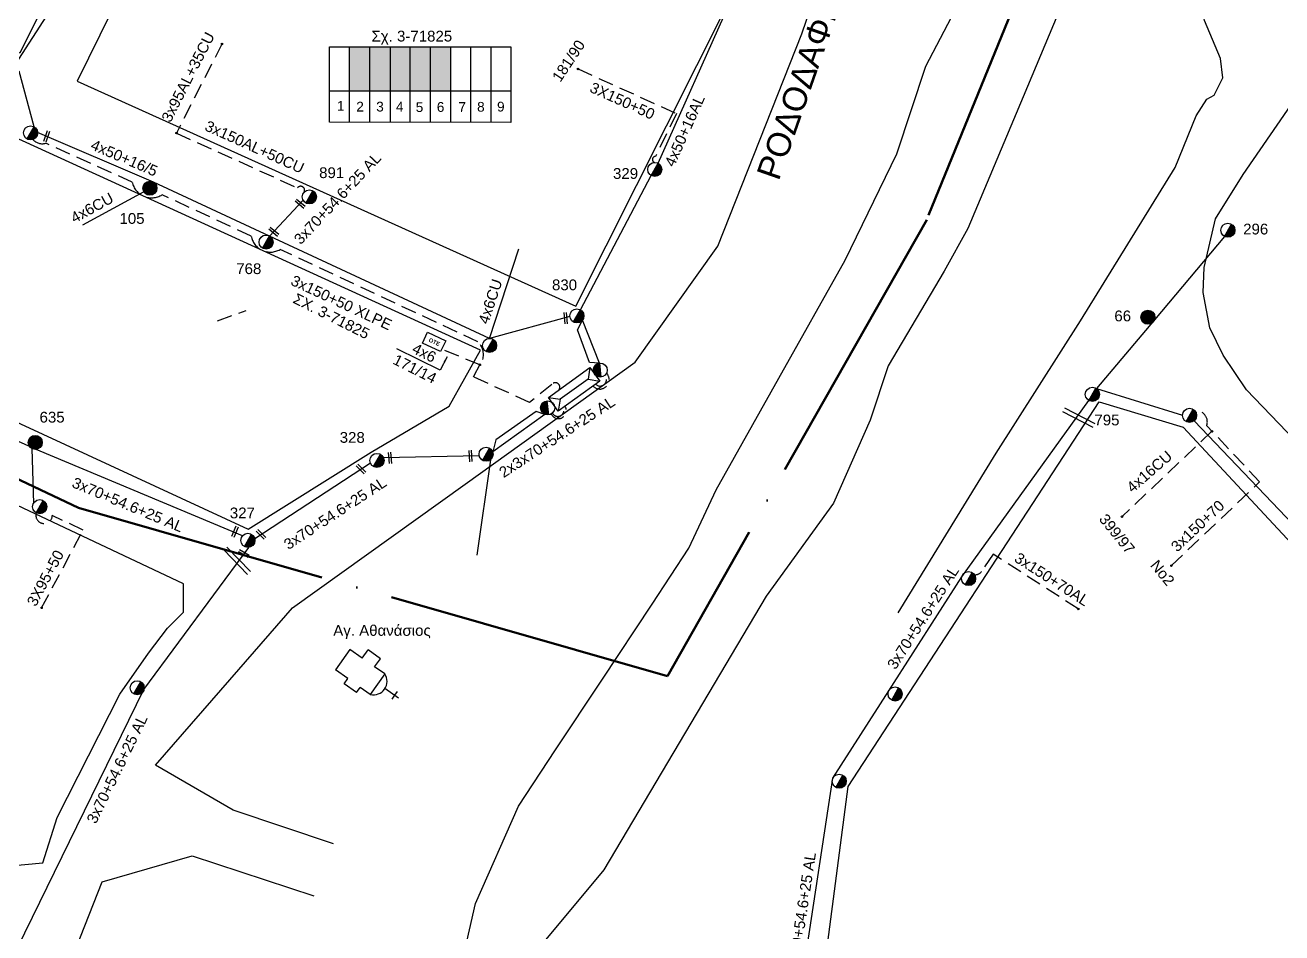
# Model space of a CAD drawing. Header units: millimetres. Extents: x 4998 to 7216, y 1887 to 2914.
# Drawn here: x 5906 to 6116.1, y 2134.3 to 2286.1 of the extents above; entities that cross this region are included whole.
import ezdxf
from ezdxf.enums import TextEntityAlignment as Align

# ---------------------------------------------------------------- set-up
doc = ezdxf.new("R2010")
doc.units = ezdxf.units.MM
doc.linetypes.add('ACAD_ISO04W100', pattern=[30, 24, -3, 0, -3])
doc.linetypes.add('DASHED', pattern=[19.05, 12.7, -6.35])
for name, color, linetype, lineweight in [('3x150+50 XLPE', 7, 'SYN_LINE', 30), ('3x150+70', 7, 'Continuous', 30), ('3x150+70AL', 7, 'DASHED', 30), ('3x150AL+50CU', 7, 'Continuous', 30), ('3x70+54.6+25 AL', 7, 'SYN_LINE', 30), ('3X95+50', 7, 'Continuous', 30), ('3x95AL+35CU', 7, 'Continuous', 30), ('4x16CU', 7, 'Continuous', 30), ('4x50', 7, 'Continuous', 30), ('4x50+16_5', 7, 'Continuous', 30), ('4x50+16AL', 7, 'Continuous', 30), ('4x6', 7, 'SYN_LINE', 30), ('4x6CU', 7, 'Continuous', 30), ('Υπόβαθρο ΔΕΗ', 7, 'Continuous', 30)]:
    doc.layers.add(name, color=color, linetype=linetype, lineweight=lineweight)
for name, color, linetype in [('Pillar OTE', 7, 'Continuous'), ('text οδών', 7, 'Continuous'), ('text_kalodion', 7, 'Continuous'), ('Άγνωστα', 7, 'Continuous'), ('Επιγραφές - Σχήματα', 7, 'Continuous'), ('Καλώδια ΧΤ   3x150AL+50CU', 7, 'DASHED'), ('Μηχανική τομή', 7, 'Continuous'), ('Στύλος Ξύλινος', 7, 'Continuous'), ('Στύλος Ξύλινος @ 1', 7, 'Continuous'), ('Στύλος ΦΜ', 7, 'Continuous'), ('Στύλος ΦΜ @ 1', 7, 'Continuous'), ('Συνδέσεις', 7, 'Continuous'), ('Συνεστραμμένα ΧΤ   3x70+54.6+25 AL', 7, 'SYN_LINE'), ('Τομή', 7, 'Continuous'), ('Υποσταθμός εναέριος 2 στύλων', 7, 'Continuous'), ('Υποσταθμός πόλεως', 7, 'Continuous')]:
    doc.layers.add(name, color=color, linetype=linetype)
doc.styles.add('arial', font='ARIAL.TTF')
doc.styles.get("Standard").update_dxf_attribs({"font": 'ARIAL.TTF'})
doc.linetypes.add('PRANES_1r', pattern='A,0.5,[137,SPECLINE.shx,S=1,R=180,X=0,Y=0],0.5', length=1)
doc.linetypes.add('SYN_LINE', pattern='A,0.5,-0.0001,["/\\/\\/\\/",Standard,S=0.1,R=0,X=0,Y=-0.05],-0.25', length=0.7501)
doc.dimstyles.new('ISO-25', dxfattribs={"dimtxt": 2.5, "dimasz": 2.5, "dimexe": 1.25, "dimexo": 0.625, "dimtad": 1, "dimtxsty": 'Standard', "dimcen": 2.5, "dimadec": 0, "dimazin": 0, "dimtfac": 1, "dimtmove": 0, "dimatfit": 3, "dimfxl": 1, "dimarcsym": 0})

# ---------------------------------------------------------------- blocks, each defined once
blk = doc.blocks.new('ΥΠΑΡΧΩΝ ΤΣΙΜΕΝΤΕΝΙΟΣ ΣΤΥΛΟΣ')
at = {"layer": 'Στύλος ΦΜ'}
blk.add_hatch(color=7, dxfattribs=at).paths.add_polyline_path([(-1.29, -2.28, 0.574793), (2.62, 0, 0.268822), (1.3, 2.27)])
at = {"layer": 'Στύλος ΦΜ', "color": 7}
blk.add_line((-1.29, -2.28), (1.3, 2.27), dxfattribs=at)
blk.add_circle((0, 0), 2.62, dxfattribs=at)
at = {"layer": 'Στύλος ΦΜ', "flags": 4}
for tag, p in [('ΑΡΙΘΜΟΣ', (-4.68, 8.05)), ('ΤΥΠΟΣ', (-4.91, 3.03))]:
    blk.add_attdef(tag, p, '', height=4, dxfattribs=at)
blk = doc.blocks.new('ΥΠΑΡΧΩΝ ΞΥΛΙΝΟΣ ΣΤΥΛΟΣ')
at = {"layer": 'Στύλος Ξύλινος'}
h = blk.add_hatch(color=7, dxfattribs=at)
h.paths.add_polyline_path([(-2.62, 0, 0.270008), (-1.29, -2.28), (1.3, 2.27, 0.576266)])
h.paths.add_polyline_path([(-1.29, -2.28, 0.574793), (2.62, 0, 0.268822), (1.3, 2.27)])
at = {"layer": 'Στύλος Ξύλινος', "color": 7}
blk.add_line((-1.29, -2.28), (1.3, 2.27), dxfattribs=at)
blk.add_circle((0, 0), 2.62, dxfattribs=at)
at = {"layer": 'Στύλος Ξύλινος', "flags": 4}
for tag, p in [('ΑΡΙΘΜΟΣ', (-4.91, 8.6)), ('ΤΥΠΟΣ', (-4.85, 3.39))]:
    blk.add_attdef(tag, p, '', height=4, dxfattribs=at)
blk = doc.blocks.new('ΥΠΟΣΤΑΘΜΟΣ ΕΝΑΕΡΙΟΣ ΕΠΙ 2 ΣΤΥΛΩΝ')
at = {"layer": 'Υποσταθμός εναέριος 2 στύλων', "linetype": 'Continuous'}
for points in [[(-11.97, -2.11, 0.574793), (-8.45, -0.07, 0.268822), (-9.64, 1.98)], [(9.68, -2.15, 0.574793), (13.19, -0.1, 0.268822), (12.01, 1.95)]]:
    blk.add_hatch(color=256, dxfattribs=at).paths.add_polyline_path(points)
for p, q in [((-11.97, -2.11), (-9.64, 1.98)), ((9.68, -2.15), (12.01, 1.95))]:
    blk.add_line(p, q, dxfattribs=at)
for centre in [(-10.81, -0.07), (10.84, -0.1)]:
    blk.add_circle(centre, 2.36, dxfattribs=at)
at = {"layer": 'Υποσταθμός πόλεως', "linetype": 'Continuous', "ltscale": 40}
blk.add_lwpolyline([(-8.57, 2.82), (8.57, 2.82), (8.57, -2.82), (-8.57, -2.82)], close=True, dxfattribs=at)
for points in [[(-5.75, 0), (-8.57, 2.82)], [(-8.57, -2.82), (-5.75, 0)], [(-5.75, 0), (5.75, 0)], [(5.75, 0), (8.57, 2.82)], [(8.57, -2.82), (5.75, 0)]]:
    blk.add_lwpolyline(points, dxfattribs=at)
at = {"layer": 'Υποσταθμός εναέριος 2 στύλων', "ltscale": 40, "flags": 1}
for tag, p in [('ΜΕΤΑΣΧΗΜΑΤΙΣΜΟΣ', (14.09, 2.51)), ('ΙΣΧΥΣ', (14.07, -0.28)), ('ΑΡΙΘΜΟΣ', (14.19, -3))]:
    blk.add_attdef(tag, p, '', height=1.8, dxfattribs=at)
blk = doc.blocks.new('ΤΟΜΗ')
at = {"layer": 'Τομή', "ltscale": 40}
for p, q in [((-5.68, 0), (17.06, 0)), ((-5.68, -2.77), (17.06, -2.77))]:
    blk.add_line(p, q, dxfattribs=at)
blk = doc.blocks.new('_ΣΥΝΔΕΣΗ')
at = {"layer": 'Συνδέσεις', "linetype": 'SYN_LINE', "ltscale": 40}
blk.add_hatch(color=256, dxfattribs=at).paths.add_polyline_path([(0.5, -0.01, 1), (-0.5, -0.01, 1)])
at = {"layer": 'Συνδέσεις'}
blk.add_circle((0, -0.01), 0.5, dxfattribs=at)
blk = doc.blocks.new('ΜΗΧΑΝΙΚΗ ΤΟΜΗ')
at = {"layer": 'Μηχανική τομή', "ltscale": 40}
for p, q in [((-1.89, 0.78), (5.68, 0.78)), ((-1.89, -0.78), (5.68, -0.78))]:
    blk.add_line(p, q, dxfattribs=at)
blk = doc.blocks.new('PILLAR ΟΤΕ')
at = {"layer": 'Pillar OTE', "ltscale": 40}
blk.add_lwpolyline([(-3.31, 2.02), (3.39, 2.02), (3.39, -1.99), (-3.31, -1.99)], close=True, dxfattribs=at)
at = {"layer": 'Pillar OTE', "insert": (-1.81, 0.71), "char_height": 1.3575, "width": 109.961, "attachment_point": 1}
blk.add_mtext('{\\fArial|b1|i0|c161|p34;OTE}', dxfattribs=at)

msp = doc.modelspace()

# ---------------------------------------------------------------- hatches: boundary and pattern name
at = {"layer": 'Καλώδια ΧΤ   3x150AL+50CU', "linetype": 'DASHED', "lineweight": -3, "ltscale": 0.2}
h = msp.add_hatch(color=133, dxfattribs=at)
h.dxf.hatch_style = 1
h.paths.add_polyline_path([(5963.67, 2282.52), (5960.23, 2282.52), (5960.23, 2275.16), (5963.67, 2275.16)])
h = msp.add_hatch(color=173, dxfattribs=at)
h.dxf.hatch_style = 1
h.paths.add_polyline_path([(5963.67, 2275.16), (5967.11, 2275.15), (5967.11, 2282.52), (5963.67, 2282.52)])
h = msp.add_hatch(color=1, dxfattribs=at)
h.dxf.hatch_style = 1
h.paths.add_polyline_path([(5970.41, 2282.52), (5967.11, 2282.52), (5967.11, 2275.15), (5970.41, 2275.15)])
h = msp.add_hatch(color=62, dxfattribs=at)
h.dxf.hatch_style = 1
h.paths.add_polyline_path([(5970.41, 2275.15), (5973.79, 2275.15), (5973.79, 2282.52), (5970.41, 2282.52)])
h = msp.add_hatch(color=27, dxfattribs=at)
h.dxf.hatch_style = 1
h.paths.add_polyline_path([(5973.79, 2275.15), (5977.19, 2275.14), (5977.19, 2282.52), (5973.79, 2282.52)])

# ---------------------------------------------------------------- linework, layer by layer
at = {"layer": '3x150+50 XLPE', "color": 173, "linetype": 'DASHED', "lineweight": -3, "ltscale": 0.2}
for points in [[(5998.46, 2278.8), (6014.93, 2271.35), (6011.42, 2264.16, 0.893209), (6011.29, 2263.16, 30.857639)], [(6000.97, 2225.77, 1.028485), (6003.23, 2227.88, 0.177318)]]:
    msp.add_lwpolyline(points, format="xyb", dxfattribs=at)
at = {"layer": '3x150+50 XLPE', "color": 27, "linetype": 'DASHED', "lineweight": -3, "ltscale": 0.2}
msp.add_lwpolyline([(5994.87, 2224.84, 1.360968), (5994.08, 2226.03), (5990.36, 2223.02), (5980.97, 2227.27), (5982.55, 2230.2, 0.276682), (5981.69, 2233.17), (5948.65, 2248.6, -0.526043), (5943.83, 2250.84), (5928.92, 2257.75, -0.526941), (5923.94, 2259.87), (5909.47, 2266.37, -0.298996), (5907.34, 2267)], format="xyb", dxfattribs=at)
at = {"layer": '3x150+50 XLPE', "color": 133, "linetype": 'DASHED', "lineweight": -3, "ltscale": 0.2}
msp.add_lwpolyline([(6001.39, 2226.06, 0.971107), (6002.95, 2227.52, -0.412689)], format="xyb", dxfattribs=at)
at = {"layer": '3x150+50 XLPE', "color": 1, "linetype": 'DASHED', "lineweight": -3, "ltscale": 0.2}
msp.add_lwpolyline([(5993.97, 2221.07, 1.088253), (5996.28, 2222.39, 0.177318)], format="xyb", dxfattribs=at)
at = {"layer": '3x150+50 XLPE', "color": 62, "linetype": 'DASHED', "lineweight": -3, "ltscale": 0.2}
msp.add_lwpolyline([(5994.19, 2221.23, 1.016879), (5995.98, 2222.16, -0.412689)], format="xyb", dxfattribs=at)
at = {"layer": '3x150+70', "color": 85, "linetype": 'DASHED', "lineweight": -3, "ltscale": 0.2}
msp.add_lwpolyline([(6097.67, 2195.71), (6112.42, 2209.71), (6103.58, 2219.11, 0.539863), (6101.54, 2221.65, -228.503494)], format="xyb", dxfattribs=at)
at = {"layer": '3x150+70AL', "color": 1, "linetype": 'DASHED', "lineweight": -3, "ltscale": 0.2}
msp.add_lwpolyline([(6082.1, 2188.45), (6067.86, 2197.62), (6065.89, 2194.71, -0.291112), (6064.72, 2194.2, -8.63964)], format="xyb", dxfattribs=at)
at = {"layer": '3x150AL+50CU', "color": 133, "linetype": 'DASHED', "lineweight": -3, "ltscale": 0.2}
msp.add_lwpolyline([(5931.33, 2268.07), (5951.55, 2258.91, -0.906114), (5952.68, 2258.18, 25.82858)], format="xyb", dxfattribs=at)
at = {"layer": '3x70+54.6+25 AL', "color": 133, "linetype": 'SYN_LINE', "lineweight": -3, "ltscale": 20}
msp.add_lwpolyline([(5904.98, 2280.44), (5914.34, 2295.02), (5931.13, 2328.46), (5947.16, 2346.88)], dxfattribs=at)
at = {"layer": '3x70+54.6+25 AL', "color": 133, "linetype": 'SYN_LINE', "lineweight": -3, "ltscale": 10}
msp.add_lwpolyline([(5907.53, 2269.13), (5905.04, 2278.42)], dxfattribs=at)
at = {"layer": '3x70+54.6+25 AL', "color": 133, "linetype": 'SYN_LINE', "lineweight": -3, "ltscale": 7}
for points in [[(5946.89, 2250.85), (5952.52, 2256.83)], [(6002.04, 2229.58), (6000.36, 2229.69), (5998.38, 2235.18), (5999.2, 2236.77)]]:
    msp.add_lwpolyline(points, dxfattribs=at)
at = {"layer": '3x70+54.6+25 AL', "color": 62, "linetype": 'SYN_LINE', "lineweight": -3, "ltscale": 20}
for points in [[(5942.38, 2200.7), (5907.85, 2215.13), (5879.7, 2227.9), (5850.36, 2241.85), (5824.97, 2253.94)], [(5963.76, 2212.86), (5944.42, 2200.19)], [(5981.94, 2214.09), (5965.95, 2213.72)]]:
    msp.add_lwpolyline(points, dxfattribs=at)
at = {"layer": '3x70+54.6+25 AL', "color": 85, "linetype": 'SYN_LINE', "lineweight": -3, "ltscale": 20}
for points in [[(6106.53, 2250.79), (6094.84, 2236.85), (6085.15, 2225.31), (6099.52, 2220.89)], [(6174.8, 2141.62), (6151.25, 2166.85), (6128.67, 2191.42), (6101.45, 2219.93)]]:
    msp.add_lwpolyline(points, dxfattribs=at)
at = {"layer": '3x70+54.6+25 AL', "color": 173, "linetype": 'SYN_LINE', "lineweight": -3, "ltscale": 10}
msp.add_lwpolyline([(6002.04, 2229.58), (5999.2, 2236.77)], dxfattribs=at)
at = {"layer": '3x70+54.6+25 AL', "color": 1, "linetype": 'SYN_LINE', "lineweight": -3, "ltscale": 20}
msp.add_lwpolyline([(6032.06, 2092.86), (6036.45, 2129.7), (6041.06, 2160.13), (6050.44, 2174.78), (6062.62, 2193.82), (6083.87, 2223.34)], dxfattribs=at)
at = {"layer": '3x70+54.6+25 AL', "color": 62, "linetype": 'SYN_LINE', "lineweight": -3, "ltscale": 10}
for points in [[(5992.94, 2221), (5991.48, 2221.5), (5984.73, 2216.73), (5984.2, 2214.74)], [(5907.13, 2215.28), (5907.41, 2206.11)]]:
    msp.add_lwpolyline(points, dxfattribs=at)
at = {"layer": '3x70+54.6+25 AL', "color": 1, "linetype": 'SYN_LINE', "lineweight": -3, "ltscale": 10}
msp.add_lwpolyline([(5992.94, 2221), (5984.2, 2214.74)], dxfattribs=at)
at = {"layer": '3x70+54.6+25 AL', "color": 6, "linetype": 'SYN_LINE', "lineweight": -3, "ltscale": 20}
msp.add_lwpolyline([(5893.1, 2083.68), (5904.74, 2131.76), (5925.9, 2174.97), (5943.42, 2198.76)], dxfattribs=at)
at = {"layer": '3X95+50', "color": 62, "linetype": 'DASHED', "lineweight": -3, "ltscale": 0.2}
msp.add_lwpolyline([(5908.77, 2188.64), (5915.74, 2201.65), (5910.57, 2204.09, -1.146836), (5907.88, 2204.53, 11.248431)], format="xyb", dxfattribs=at)
at = {"layer": '3x95AL+35CU', "color": 133, "linetype": 'DASHED', "lineweight": -3, "ltscale": 0.2}
msp.add_lwpolyline([(5938.93, 2282.97), (5931.33, 2268.07)], dxfattribs=at)
at = {"layer": '4x16CU', "color": 85, "linetype": 'DASHED', "lineweight": -3, "ltscale": 0.2}
msp.add_lwpolyline([(6104.45, 2218.19), (6089.49, 2203.98)], dxfattribs=at)
at = {"layer": '4x50', "color": 1, "linetype": 'SYN_LINE', "lineweight": -3, "ltscale": 20}
msp.add_lwpolyline([(5983.82, 2213.42), (5981.54, 2197.45)], dxfattribs=at)
at = {"layer": '4x50+16_5', "color": 133, "lineweight": -3, "ltscale": 0.2}
msp.add_lwpolyline([(5997.1, 2237.37), (5983.65, 2233.72), (5946.89, 2250.85), (5927.47, 2259.87), (5908.12, 2268.17)], dxfattribs=at)
at = {"layer": '4x50+16AL', "color": 173, "lineweight": -3, "ltscale": 0.2}
for points in [[(6011.87, 2263.01), (6023.73, 2289.58), (6026.77, 2311.85)], [(5998.85, 2238.52), (6010.71, 2260.96)]]:
    msp.add_lwpolyline(points, dxfattribs=at)
at = {"layer": '4x6', "color": 27, "linetype": 'DASHED', "lineweight": -3, "ltscale": 0.2}
msp.add_lwpolyline([(5982.06, 2229.28), (5975.71, 2231.88)], dxfattribs=at)
at = {"layer": '4x6CU', "color": 133, "linetype": 'SYN_LINE', "lineweight": -3, "ltscale": 10}
msp.add_lwpolyline([(5925.87, 2258.26), (5915.6, 2252.64)], dxfattribs=at)
at = {"layer": '4x6CU', "color": 133, "linetype": 'SYN_LINE', "lineweight": -3, "ltscale": 15}
msp.add_lwpolyline([(5983.65, 2233.72), (5988.56, 2248.68)], dxfattribs=at)
at = {"layer": 'Pillar OTE', "lineweight": -3, "ltscale": 40}
for points in [[(5956.9, 2269.88), (5956.9, 2282.52), (5987.24, 2282.52), (5987.24, 2269.85), (5956.9, 2269.88)], [(5960.23, 2269.88), (5960.23, 2282.52)], [(5963.67, 2269.88), (5963.67, 2282.52)], [(5967.11, 2269.87), (5967.11, 2282.52)], [(5970.41, 2269.87), (5970.41, 2282.52)], [(5973.79, 2269.87), (5973.79, 2282.52)], [(5977.19, 2269.86), (5977.19, 2282.52)], [(5980.53, 2269.86), (5980.53, 2282.52)], [(5983.92, 2269.86), (5983.92, 2282.52)], [(5956.9, 2275.16), (5987.24, 2275.13)]]:
    msp.add_lwpolyline(points, dxfattribs=at)
at = {"layer": 'Συνεστραμμένα ΧΤ   3x70+54.6+25 AL', "color": 0, "linetype": 'DASHED', "lineweight": -3, "ltscale": 0.2}
msp.add_lwpolyline([(5938.17, 2236.66), (5942.97, 2238.4)], dxfattribs=at)
at = {"layer": 'Υπόβαθρο ΔΕΗ', "color": 1, "linetype": 'ACAD_ISO04W100', "lineweight": 50, "ltscale": 2}
msp.add_lwpolyline([(6875.63, 2894.56), (6877.34, 2846.94), (6789.46, 2728.42), (6770.52, 2707.68), (6735.34, 2642.61), (6643.69, 2588.11), (6538.68, 2544.64), (6459.34, 2483.54), (6366.41, 2440.13), (6240.21, 2423.29), (6175.15, 2420.75), (6157.42, 2411.94), (6117.06, 2377.02), (6097.86, 2354.42), (6056.76, 2253.54), (6013.41, 2177.22), (5914.93, 2205.37), (5712.02, 2301.75), (5516.53, 2394.53), (5477.12, 2307.98), (5198.63, 2458.37), (5075.92, 2223.97), (5041.82, 2232.51)], dxfattribs=at)
at = {"layer": 'Υπόβαθρο ΔΕΗ', "color": 7, "lineweight": -3}
for points in [[(5957.6, 2149.17), (5940.79, 2154.77), (5927.82, 2162.33), (5941.75, 2178.32), (5950.71, 2188.66), (5979.58, 2209.33), (6008.04, 2229.72), (6021.82, 2249.13), (6035.86, 2284.69), (6044.38, 2309.69), (6065.9, 2356.83), (6071.88, 2369.85), (6077.28, 2378.23), (6092.49, 2397.07), (6108.48, 2409.05), (6115.38, 2412.83), (6129.32, 2419.73), (6144.62, 2426.74), (6162.94, 2433.66)], [(6052, 2187.8), (6068.37, 2214.5), (6082.45, 2236.68), (6098.32, 2262.29), (6101.78, 2270.97), (6103.58, 2273.77), (6104.81, 2274.43), (6106.27, 2277.29), (6105.87, 2280.57), (6103.18, 2286.9), (6101.99, 2292.78), (6101.46, 2298.68), (6101.77, 2302.33), (6105.03, 2310.19), (6117.56, 2339.89)], [(5975.44, 2228.38), (5968.16, 2231.95)], [(5960.33, 2181.68), (5957.91, 2178.25)], [(5962.39, 2180.23), (5960.33, 2181.68)], [(5962.39, 2180.23), (5963.37, 2181.59)], [(5965.43, 2180.13), (5963.37, 2181.59)], [(5964.46, 2178.77), (5965.43, 2180.13)], [(5959.98, 2176.8), (5957.91, 2178.25)], [(5959.36, 2175.93), (5959.98, 2176.8)], [(5966.15, 2177.58), (5963.73, 2174.15)], [(5966.15, 2177.58), (5964.46, 2178.77)], [(5961.42, 2174.47), (5959.36, 2175.93)], [(5961.42, 2174.47), (5962.05, 2175.34)], [(5963.73, 2174.15), (5962.05, 2175.34)], [(5968.46, 2173.51), (5966.18, 2175.12)], [(5968.21, 2174.64), (5967.76, 2174.01)], [(5967.76, 2174.01), (5967.31, 2173.37)], [(5819.4, 1899.95), (5790.65, 1986.33), (5798.41, 1988.04), (5807, 1987.7), (5822.24, 1990.67), (5848.77, 2002.89), (5864.4, 2018.73), (5883.67, 2053.43), (5918.9, 2142.79), (5933.98, 2147.14), (5954.28, 2140.46)]]:
    msp.add_lwpolyline(points, dxfattribs=at)
at = {"layer": 'Υπόβαθρο ΔΕΗ', "linetype": 'PRANES_1r', "lineweight": -3, "ltscale": 0.2}
for points in [[(5976.87, 2119.62), (5981.31, 2139.2), (5988.53, 2155.48), (5994.72, 2164.86), (6002.43, 2176.54), (6010.84, 2189.27), (6017, 2198.61), (6021.53, 2208.4), (6032.03, 2227.07), (6043.12, 2246.81), (6051.74, 2264.61), (6056.63, 2279.28), (6064.51, 2294.46), (6069.14, 2303.38), (6074.87, 2313.31), (6077.17, 2319.05), (6081.84, 2330.08), (6091, 2353.78), (6098.83, 2367.38), (6107.6, 2375.92), (6122.9, 2391.08)], [(6120.04, 2374.34), (6113.43, 2365.62), (6107.17, 2354.65), (6099.65, 2339.88), (6097.13, 2334.94), (6092.14, 2318.34), (6083.02, 2298.41), (6072.86, 2274.14), (6063.63, 2252.09), (6059.65, 2244.94), (6050.3, 2229.13), (6047.32, 2220.04), (6041.18, 2206.18), (6029.89, 2190.61), (6002.76, 2144.78), (5993.06, 2133.16)]]:
    msp.add_lwpolyline(points, dxfattribs=at)
at = {"layer": 'Υπόβαθρο ΔΕΗ', "color": 7, "lineweight": -3}
for points in [[(5875.55, 2370.31), (5935.32, 2342.81), (5913.9, 2299.19), (5905.17, 2281.42), (5844.34, 2309.34)], [(5945.16, 2338.6), (5914.7, 2276.78), (5998.11, 2239.12), (6023.37, 2289.48), (6024.75, 2303.31)], [(5749.1, 2338.36), (5730.14, 2301.06), (5805.22, 2265.7), (5943.3, 2201.78), (5963.9, 2214.71), (5976.94, 2222.39), (5982.15, 2231.76)], [(6141.05, 2306.78), (6221.62, 2247.42), (6270.84, 2200.74), (6185.11, 2147.78), (6123.74, 2211), (6110.22, 2225.13), (6106.3, 2230.9), (6104.08, 2235.5), (6103, 2241.41), (6103.12, 2245.57), (6105.01, 2253.71), (6109.64, 2261.15)], [(5725.1, 2290.63), (5705.94, 2253.99), (5866.09, 2163.67), (5899.3, 2145.11), (5908.96, 2145.97), (5911.36, 2153.57), (5921.88, 2174.2), (5926.68, 2181.06), (5929.84, 2185.25), (5932.49, 2187.9), (5932.49, 2192.68)], [(6034.85, 2091.69), (6043.61, 2158.73), (6085.58, 2223.12), (6099.65, 2218.89), (6172.81, 2140.21), (6064.15, 2073.09)]]:
    msp.add_lwpolyline(points, close=True, dxfattribs=at)
msp.add_arc((5964.29, 2176.33), 2.24, 255.6922, 34.0183, dxfattribs=at)

# ---------------------------------------------------------------- block references
at = {"layer": 'Pillar OTE', "xscale": 0.5, "yscale": 0.5, "zscale": 0.5, "rotation": 335.0000000000001}
msp.add_blockref('PILLAR ΟΤΕ', (5974.38, 2233.13), dxfattribs=at)
at = {"layer": 'Μηχανική τομή', "lineweight": -3}
for p, xscale, yscale, zscale, rotation in [((5909.75, 2267.96), 0.2499999999999677, 0.2499999999999677, 0.2499999999999677, 251.2307185328083), ((5951.64, 2256.57), 0.2499999999999676, 0.2499999999999676, 0.2499999999999676, 321.1939094745393), ((5947.24, 2251.89), 0.2499999999999676, 0.2499999999999676, 0.2499999999999676, 321.1939094745393), ((5996.34, 2237.58), 0.2499999999999677, 0.2499999999999677, 0.2499999999999677, 274.4427790955155), ((5966.98, 2214.2), 0.2499999999999677, 0.2499999999999677, 0.2499999999999677, 274.4427790955155), ((5980.42, 2214.51), 0.2499999999999677, 0.2499999999999677, 0.2499999999999677, 274.4427790955155), ((5961.83, 2212.22), 0.2499999999999677, 0.2499999999999677, 0.2499999999999677, 315.1075475728991), ((5941.26, 2201.79), 0.2499999999999677, 0.2499999999999677, 0.2499999999999677, 247.5537737864519), ((5945.12, 2201.28), 0.2499999999999677, 0.2499999999999677, 0.2499999999999677, 315.1075475728991), ((5942.18, 2198), 0.2499999999999676, 0.2499999999999676, 0.2499999999999676, 329.7656782256172)]:
    msp.add_blockref('ΜΗΧΑΝΙΚΗ ΤΟΜΗ', p, dxfattribs=dict(at, xscale=xscale, yscale=yscale, zscale=zscale, rotation=rotation))
at = {"layer": 'Στύλος Ξύλινος @ 1', "lineweight": -3, "ltscale": 40}
ref = msp.add_blockref('ΥΠΑΡΧΩΝ ΞΥΛΙΝΟΣ ΣΤΥΛΟΣ', (5926.89, 2258.85), dxfattribs=dict(at, xscale=0.4499999999996234, yscale=0.4499999999996234, zscale=0.4499999999996234))
ref.add_attrib('ΤΥΠΟΣ', '105', (5921.8, 2252.88), dxfattribs={"layer": 'Στύλος Ξύλινος', "height": 1.8, "flags": 4})
ref = msp.add_blockref('ΥΠΑΡΧΩΝ ΞΥΛΙΝΟΣ ΣΤΥΛΟΣ', (6093.74, 2237.27), dxfattribs=dict(at, xscale=0.449999999999821, yscale=0.449999999999821, zscale=0.449999999999821))
ref.add_attrib('ΤΥΠΟΣ', '66', (6088.13, 2236.58), dxfattribs={"layer": 'Στύλος Ξύλινος', "height": 1.8, "flags": 4})
ref = msp.add_blockref('ΥΠΑΡΧΩΝ ΞΥΛΙΝΟΣ ΣΤΥΛΟΣ', (5907.71, 2216.31), dxfattribs=dict(at, xscale=0.4499999999996234, yscale=0.4499999999996234, zscale=0.4499999999996234))
ref.add_attrib('ΤΥΠΟΣ', '635', (5908.44, 2219.64), dxfattribs={"layer": 'Στύλος Ξύλινος', "height": 1.8, "flags": 4})
at = {"layer": 'Στύλος ΦΜ @ 1', "lineweight": -3, "ltscale": 40}
ref = msp.add_blockref('ΥΠΑΡΧΩΝ ΤΣΙΜΕΝΤΕΝΙΟΣ ΣΤΥΛΟΣ', (5906.95, 2268.11), dxfattribs=dict(at, xscale=0.4499999999999739, yscale=0.4499999999999739, zscale=0.4499999999999739))
ref.add_attrib('ΤΥΠΟΣ', '769', (5899.75, 2265.64), dxfattribs={"layer": 'Στύλος ΦΜ', "height": 1.8, "flags": 4})
ref = msp.add_blockref('ΥΠΑΡΧΩΝ ΤΣΙΜΕΝΤΕΝΙΟΣ ΣΤΥΛΟΣ', (6011.29, 2261.99), dxfattribs=dict(at, xscale=0.4499999999999482, yscale=0.4499999999999482, zscale=0.4499999999999482))
ref.add_attrib('ΤΥΠΟΣ', '329', (6004.31, 2260.41), dxfattribs={"layer": 'Στύλος ΦΜ', "height": 1.8, "flags": 4})
ref = msp.add_blockref('ΥΠΑΡΧΩΝ ΤΣΙΜΕΝΤΕΝΙΟΣ ΣΤΥΛΟΣ', (5953.55, 2257.39), dxfattribs=dict(at, xscale=0.449999999999978, yscale=0.449999999999978, zscale=0.449999999999978))
ref.add_attrib('ΤΥΠΟΣ', '891', (5955.18, 2260.54), dxfattribs={"layer": 'Στύλος ΦΜ', "height": 1.8, "flags": 4})
ref = msp.add_blockref('ΥΠΑΡΧΩΝ ΤΣΙΜΕΝΤΕΝΙΟΣ ΣΤΥΛΟΣ', (6107.11, 2251.81), dxfattribs=dict(at, xscale=0.4499999999999687, yscale=0.4499999999999687, zscale=0.4499999999999687))
ref.add_attrib('ΤΥΠΟΣ', '296', (6109.66, 2251.11), dxfattribs={"layer": 'Στύλος ΦΜ', "height": 1.8, "rotation": 360, "flags": 4})
ref = msp.add_blockref('ΥΠΑΡΧΩΝ ΤΣΙΜΕΝΤΕΝΙΟΣ ΣΤΥΛΟΣ', (5946.31, 2249.83), dxfattribs=dict(at, xscale=0.449999999999978, yscale=0.449999999999978, zscale=0.449999999999978))
ref.add_attrib('ΤΥΠΟΣ', '768', (5941.32, 2244.48), dxfattribs={"layer": 'Στύλος ΦΜ', "height": 1.8, "flags": 4})
ref = msp.add_blockref('ΥΠΑΡΧΩΝ ΤΣΙΜΕΝΤΕΝΙΟΣ ΣΤΥΛΟΣ', (5998.27, 2237.49), dxfattribs=dict(at, xscale=0.4499999999999482, yscale=0.4499999999999482, zscale=0.4499999999999482))
ref.add_attrib('ΤΥΠΟΣ', '830', (5994.11, 2241.78), dxfattribs={"layer": 'Στύλος ΦΜ', "height": 1.8, "flags": 4})
for p, xscale, yscale, zscale in [((5983.68, 2232.54), 0.449999999999938, 0.449999999999938, 0.449999999999938), ((6100.7, 2220.84), 0.4499999999998616, 0.4499999999998616, 0.4499999999998616), ((5983.09, 2214.34), 0.4499999999999381, 0.4499999999999381, 0.4499999999999381), ((5908.46, 2205.56), 0.4500000000000842, 0.4500000000000842, 0.4500000000000842), ((6063.76, 2193.53), 0.4499999999998616, 0.4499999999998616, 0.4499999999998616), ((5924.76, 2175.26), 0.4500000000000842, 0.4500000000000842, 0.4500000000000842), ((6051.48, 2174.23), 0.4499999999998616, 0.4499999999998616, 0.4499999999998616), ((6042.13, 2159.63), 0.4499999999998616, 0.4499999999998616, 0.4499999999998616)]:
    msp.add_blockref('ΥΠΑΡΧΩΝ ΤΣΙΜΕΝΤΕΝΙΟΣ ΣΤΥΛΟΣ', p, dxfattribs=dict(at, xscale=xscale, yscale=yscale, zscale=zscale))
ref = msp.add_blockref('ΥΠΑΡΧΩΝ ΤΣΙΜΕΝΤΕΝΙΟΣ ΣΤΥΛΟΣ', (6084.45, 2224.36), dxfattribs=dict(at, xscale=0.4499999999999573, yscale=0.4499999999999573, zscale=0.4499999999999573))
ref.add_attrib('ΤΥΠΟΣ', '795', (6084.79, 2219.17), dxfattribs={"layer": 'Στύλος ΦΜ', "height": 1.8, "rotation": 360, "flags": 4})
ref = msp.add_blockref('ΥΠΑΡΧΩΝ ΤΣΙΜΕΝΤΕΝΙΟΣ ΣΤΥΛΟΣ', (5964.85, 2213.3), dxfattribs=dict(at, xscale=0.449999999999938, yscale=0.449999999999938, zscale=0.449999999999938))
ref.add_attrib('ΤΥΠΟΣ', '328', (5958.62, 2216.25), dxfattribs={"layer": 'Στύλος ΦΜ', "height": 1.8, "flags": 4})
ref = msp.add_blockref('ΥΠΑΡΧΩΝ ΤΣΙΜΕΝΤΕΝΙΟΣ ΣΤΥΛΟΣ', (5943.27, 2199.93), dxfattribs=dict(at, xscale=0.449999999999929, yscale=0.449999999999929, zscale=0.449999999999929))
ref.add_attrib('ΤΥΠΟΣ', '327', (5940.25, 2203.62), dxfattribs={"layer": 'Στύλος ΦΜ', "height": 1.8, "flags": 4})
at = {"layer": 'Συνδέσεις', "lineweight": -3, "xscale": 0.25, "yscale": 0.25, "zscale": 0.25}
for p in [(5938.93, 2282.98), (5998.46, 2278.8), (5931.33, 2268.07), (5982.06, 2229.29), (6104.44, 2218.18), (6089.4, 2203.89), (6097.67, 2195.71), (5908.77, 2188.64), (6082.1, 2188.45)]:
    msp.add_blockref('_ΣΥΝΔΕΣΗ', p, dxfattribs=at)
at = {"layer": 'Τομή', "lineweight": -3}
for p, xscale, yscale, zscale, rotation in [((6083.33, 2219.47), 0.2499999999999994, 0.2499999999999994, 0.2499999999999994, 152.9191874579114), ((5940.73, 2197.78), 0.2499999999999995, 0.2499999999999995, 0.2499999999999995, 314.0860143601191)]:
    msp.add_blockref('ΤΟΜΗ', p, dxfattribs=dict(at, xscale=xscale, yscale=yscale, zscale=zscale, rotation=rotation))
at = {"layer": 'Υποσταθμός εναέριος 2 στύλων', "lineweight": -3, "xscale": 0.4999999999998731, "yscale": 0.4999999999998731, "zscale": 0.4999999999998731, "rotation": 215.7813237922738}
msp.add_blockref('ΥΠΟΣΤΑΘΜΟΣ ΕΝΑΕΡΙΟΣ ΕΠΙ 2 ΣΤΥΛΩΝ', (5997.81, 2225.22), dxfattribs=at)

# ---------------------------------------------------------------- texts
at = {"lineweight": -3, "ltscale": 30, "char_height": 1.63, "width": 11.2573, "attachment_point": 1}
for s, insert in [('1', (5958.15, 2273.44)), ('2', (5961.39, 2273.31)), ('3', (5964.72, 2273.31)), ('9', (5984.92, 2273.31)), ('4', (5968.02, 2273.31)), ('5', (5971.33, 2273.23)), ('6', (5974.85, 2273.25)), ('7', (5978.47, 2273.25)), ('8', (5981.59, 2273.28))]:
    msp.add_mtext(s, dxfattribs=dict(at, insert=insert))
at = {"layer": 'text οδών', "lineweight": -3, "ltscale": 40, "insert": (6028.23, 2261.25), "char_height": 2, "width": 13.6816, "attachment_point": 1, "rotation": 70.7244}
msp.add_mtext('{\\H2x;ΡΟΔΟΔΑΦΝΗΣ\\fMS Shell Dlg|b0|i0|c0|p0;\\H0.35416x;\\P} ', dxfattribs=at)
at = {"layer": 'text_kalodion', "linetype": 'Continuous', "lineweight": -3, "ltscale": 0.2}
for s, rotation, p in [('3x95AL+35CU', 62.9707, (5933.26, 2277.45)), ('3X150+50', 335.6362, (6005.88, 2273.47)), ('4x50+16AL', 65.9534, (6016.29, 2268.48)), ('3x150AL+50CU', 335.6295, (5944.39, 2265.75)), ('4x50+16/5', 336.7879, (5922.61, 2263.92)), ('3x70+54.6+25 AL', 46.7511, (5958.24, 2257.14)), ('4x6CU', 28.7291, (5917.21, 2255.57)), ('3x150+50 XLPE', 334.9707, (5958.92, 2239.71)), ('4x6CU', 71.8278, (5983.79, 2239.91)), ('2x3x70+54.6+25 AL', 33.2208, (5994.94, 2217.24)), ('4x16CU', 41.1269, (6093.98, 2211.44)), ('3x70+54.6+25 AL', 337.318, (5923.2, 2205.9)), ('3x70+54.6+25 AL', 33.2208, (5957.85, 2204.47)), ('3x150+70', 43.5187, (6102.05, 2202.35)), ('3X95+50', 61.8484, (5909.4, 2193.62)), ('3x150+70AL', 327.2296, (6077.69, 2193.43)), ('3x70+54.6+25 AL', 57.3837, (6056.13, 2187.02)), ('3x70+54.6+25 AL', 63.9144, (5921.4, 2161.68)), ('3x70+54.6+25 AL', 81.3909, (6035.88, 2137.92))]:
    msp.add_text(s, height=1.8, rotation=rotation, dxfattribs=at).set_placement(p, align=Align.MIDDLE_CENTER)
at = {"layer": 'Άγνωστα', "color": 7, "lineweight": -3, "insert": (5963.93, 2285.19), "char_height": 1.8, "width": 4.551914400963142e-14, "attachment_point": 1}
msp.add_mtext('Σχ. 3-71825', dxfattribs=at)
at = {"layer": 'Άγνωστα', "color": 7, "lineweight": -3, "char_height": 1.8, "width": 4.551914400963141e-14, "attachment_point": 1, "rotation": 309.1043}
for s, insert in [('399/97', (6086.85, 2204.57)), ('No2', (6095.43, 2196.86))]:
    msp.add_mtext(s, dxfattribs=dict(at, insert=insert))
at = {"layer": 'Υπόβαθρο ΔΕΗ', "lineweight": -3, "style": 'arial'}
msp.add_text('4x6', height=1.8, rotation=333.3522, dxfattribs=at).set_placement((5972.75, 2231.32), align=Align.MIDDLE_CENTER)
at = {"layer": 'Υπόβαθρο ΔΕΗ', "lineweight": -3, "char_height": 1.8, "attachment_point": 1, "style": 'arial'}
for s, insert, width, rotation in [('181/90', (5994, 2277.45), 9.1232, 56.547), ('ΣΧ. 3-71825', (5951.45, 2241.36), 15.2817, 333.3522), ('171/14', (5968.16, 2231.15), 9.1232, 333.3522)]:
    msp.add_mtext(s, dxfattribs=dict(at, insert=insert, width=width, rotation=rotation))
at = {"layer": 'Υπόβαθρο ΔΕΗ', "color": 7, "lineweight": -3, "insert": (5957.54, 2185.76), "char_height": 1.8, "width": 4.551914400963142e-14, "attachment_point": 1}
msp.add_mtext('Αγ. Αθανάσιος', dxfattribs=at)

# ---------------------------------------------------------------- leaders
at = {"layer": 'Επιγραφές - Σχήματα', "ltscale": 40}
msp.add_leader([(5976.56, 2230.66), (5975.44, 2228.38)], dimstyle='ISO-25', override={"dimasz": 1, "dimtad": 0}, dxfattribs=at)

doc.saveas('drawing.dxf')
